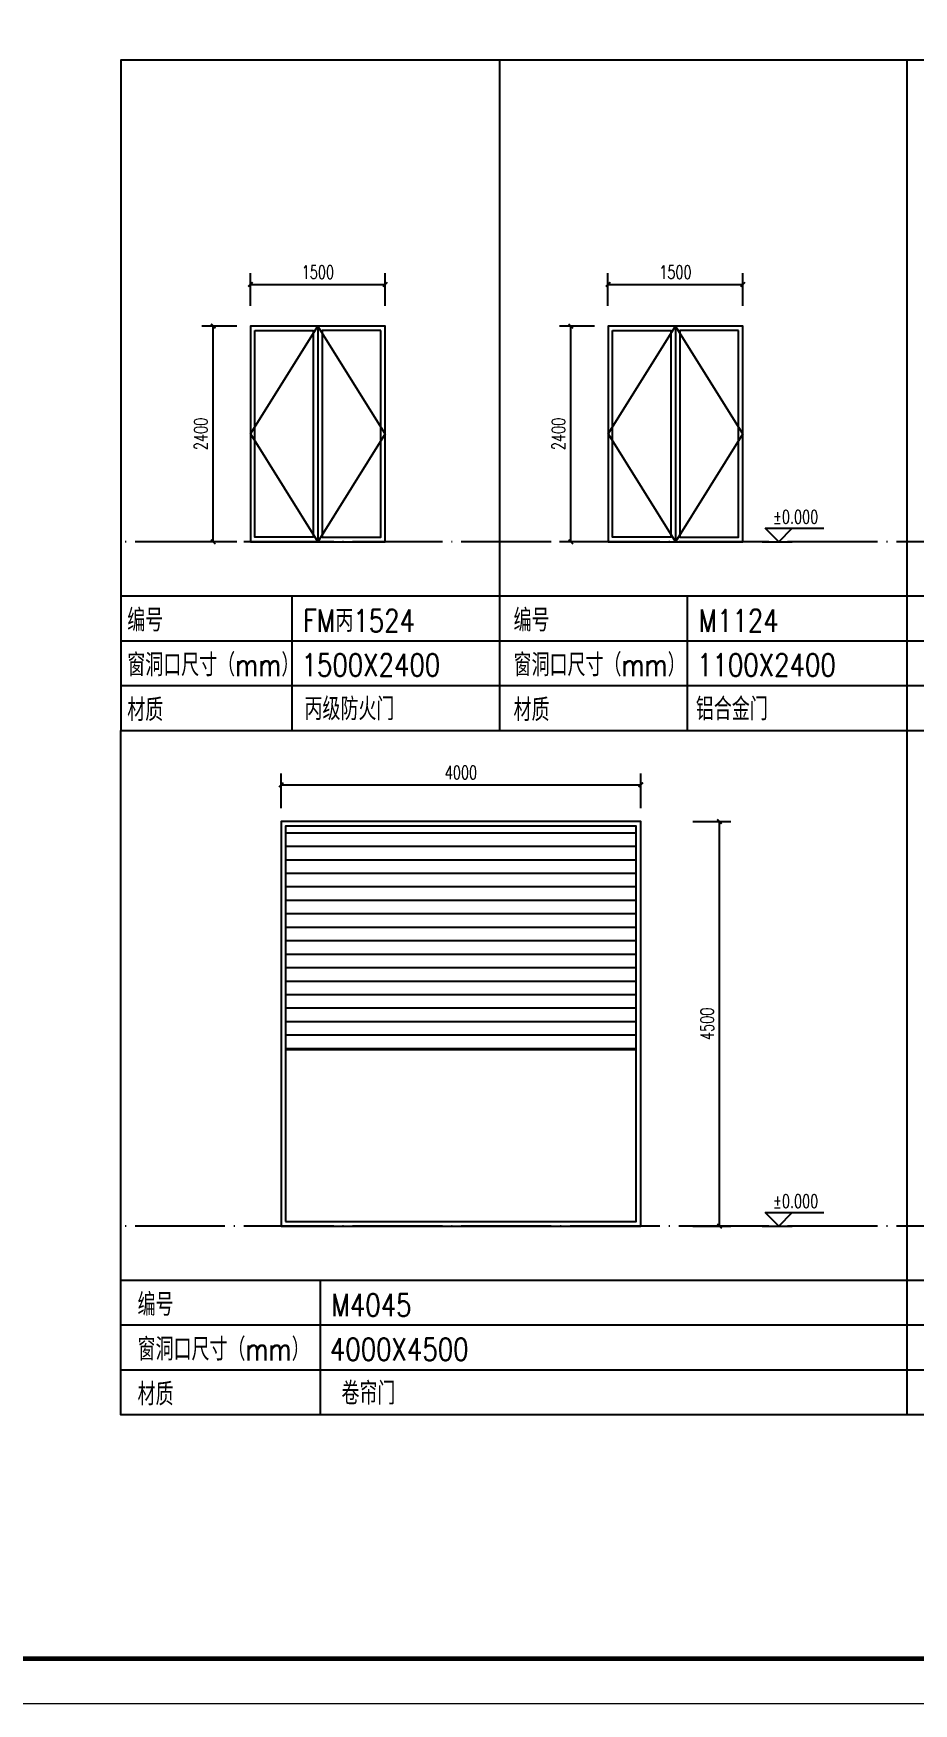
# Model space of a CAD drawing. Extents: x -275060 to -14507, y -783073 to -270523.
# Drawn here: x -180512 to -170720, y -783073 to -764491 of the extents above; entities that cross this region are included whole.
import ezdxf
from ezdxf.enums import TextEntityAlignment as Align

# ---------------------------------------------------------------- set-up
doc = ezdxf.new("R2010")
doc.units = 0
doc.header["$LTSCALE"] = 1000
doc.header["$MEASUREMENT"] = 0
doc.linetypes.add('DOTE', pattern=[2.42, 2, -0.2, 0.02, -0.2])
doc.layers.get('Defpoints').update_dxf_attribs({"color": 252})
for name, color, linetype in [('A-Dim1(尺寸标注)', 1, 'Continuous'), ('A-Elv(建筑标高)', 3, 'Continuous'), ('A-Hz(图名)', 7, 'Continuous'), ('C-sheet(通用-图框)', 11, 'Continuous'), ('DOTE', 1, 'Continuous'), ('PUB_HATCH', 8, 'Continuous'), ('WINDOW', 4, 'Continuous'), ('看线', 252, 'Continuous')]:
    doc.layers.add(name, color=color, linetype=linetype)
doc.layers.add('TK', color=252, linetype='Continuous', lineweight=13)
doc.styles.add('_TCH_DIM', font='SIMPLEX', dxfattribs={"bigfont": 'GBCBIG'})
doc.styles.add('_TCH_DIM_T3', font='SIMPLEX', dxfattribs={"width": 0.705882, "bigfont": 'GBCBIG'})
doc.styles.add('HZTXT', font='txt.shx', dxfattribs={"width": 0.8, "bigfont": 'hztxt.shx'})
doc.dimstyles.new('_TCH_ARCH&&50', dxfattribs={"dimtxt": 148.75, "dimasz": 50, "dimexe": 125, "dimexo": 150, "dimgap": 63.125, "dimtad": 1, "dimdec": 0, "dimzin": 0, "dimdsep": 46, "dimtxsty": '_TCH_DIM_T3', "dimblk": 'ARCHTICK', "dimcen": 0.09, "dimclrt": 7, "dimazin": 2, "dimtfac": 1, "dimtdec": 0, "dimtix": 1, "dimtmove": 2, "dimatfit": 3, "dimfxl": 0, "dimtolj": 1, "dimtzin": 0, "dimarcsym": 0})

# ---------------------------------------------------------------- blocks, each defined once
blk = doc.blocks.new('A1')
at = {"layer": 'TK'}
for p, q in [((-81600, 1000), (-1000, 1000)), ((-84100, 0), (0, 0))]:
    blk.add_line(p, q, dxfattribs=at)
at = {"layer": 'TK', "const_width": 100}
blk.add_lwpolyline([(-81600, 58400), (-1000, 58400), (-1000, 1000), (-81600, 1000)], close=True, dxfattribs=at)
blk = doc.blocks.new('_ArchTick')
at = {"color": 0, "linetype": 'ByBlock', "const_width": 0.4}
blk.add_lwpolyline([(-0.5, -0.5), (0.5, 0.5)], dxfattribs=at)
blk = doc.blocks.new('*D444')
at = {"layer": 'A-Dim1(尺寸标注)', "color": 0, "lineweight": -2, "transparency": 16777216}
for p, q in [((-174120, -767522), (-174120, -767159)), ((-172620, -767522), (-172620, -767159)), ((-174120, -767284), (-172620, -767284))]:
    blk.add_line(p, q, dxfattribs=at)
at = {"layer": 'Defpoints', "color": 0, "transparency": 16777216}
for p in [(-172620, -767284), (-174120, -767672), (-172620, -767672)]:
    blk.add_point(p, dxfattribs=at)
at = {"layer": 'A-Dim1(尺寸标注)', "color": 0, "lineweight": -2, "transparency": 16777216, "xscale": 50, "yscale": 50, "zscale": 50, "rotation": 180}
blk.add_blockref('_ArchTick', (-174120, -767284), dxfattribs=at)
at = {"layer": 'A-Dim1(尺寸标注)', "color": 0, "lineweight": -2, "transparency": 16777216, "xscale": 50, "yscale": 50, "zscale": 50}
blk.add_blockref('_ArchTick', (-172620, -767284), dxfattribs=at)
at = {"layer": 'A-Dim1(尺寸标注)', "color": 7, "transparency": 16777216, "insert": (-173370, -767147), "char_height": 148.8, "attachment_point": 5, "style": '_TCH_DIM_T3'}
blk.add_mtext('\\A1;1500', dxfattribs=at)
blk = doc.blocks.new('*D445')
at = {"layer": 'A-Dim1(尺寸标注)', "color": 0, "lineweight": -2, "transparency": 16777216}
for p, q in [((-174270, -767747), (-174659, -767747)), ((-174534, -770147), (-174534, -767747)), ((-174270, -770147), (-174659, -770147))]:
    blk.add_line(p, q, dxfattribs=at)
at = {"layer": 'Defpoints', "color": 0, "transparency": 16777216}
for p in [(-174534, -767747), (-174120, -767747), (-174120, -770147)]:
    blk.add_point(p, dxfattribs=at)
at = {"layer": 'A-Dim1(尺寸标注)', "color": 0, "lineweight": -2, "transparency": 16777216, "xscale": 50, "yscale": 50, "zscale": 50}
for p, rotation in [((-174534, -767747), 90), ((-174534, -770147), 270)]:
    blk.add_blockref('_ArchTick', p, dxfattribs=dict(at, rotation=rotation))
at = {"layer": 'A-Dim1(尺寸标注)', "color": 7, "transparency": 16777216, "insert": (-174671, -768947), "char_height": 148.8, "attachment_point": 5, "rotation": 90, "style": '_TCH_DIM_T3'}
blk.add_mtext('\\A1;2400', dxfattribs=at)
blk = doc.blocks.new('*D446')
at = {"layer": 'A-Dim1(尺寸标注)', "color": 0, "lineweight": -2, "transparency": 16777216}
for p, q in [((-178098, -767522), (-178098, -767159)), ((-176598, -767522), (-176598, -767159)), ((-178098, -767284), (-176598, -767284))]:
    blk.add_line(p, q, dxfattribs=at)
at = {"layer": 'Defpoints', "color": 0, "transparency": 16777216}
for p in [(-176598, -767284), (-178098, -767672), (-176598, -767672)]:
    blk.add_point(p, dxfattribs=at)
at = {"layer": 'A-Dim1(尺寸标注)', "color": 0, "lineweight": -2, "transparency": 16777216, "xscale": 50, "yscale": 50, "zscale": 50, "rotation": 180}
blk.add_blockref('_ArchTick', (-178098, -767284), dxfattribs=at)
at = {"layer": 'A-Dim1(尺寸标注)', "color": 0, "lineweight": -2, "transparency": 16777216, "xscale": 50, "yscale": 50, "zscale": 50}
blk.add_blockref('_ArchTick', (-176598, -767284), dxfattribs=at)
at = {"layer": 'A-Dim1(尺寸标注)', "color": 7, "transparency": 16777216, "insert": (-177348, -767147), "char_height": 148.8, "attachment_point": 5, "style": '_TCH_DIM_T3'}
blk.add_mtext('\\A1;1500', dxfattribs=at)
blk = doc.blocks.new('*D447')
at = {"layer": 'A-Dim1(尺寸标注)', "color": 0, "lineweight": -2, "transparency": 16777216}
for p, q in [((-178248, -767747), (-178637, -767747)), ((-178512, -770147), (-178512, -767747)), ((-178248, -770147), (-178637, -770147))]:
    blk.add_line(p, q, dxfattribs=at)
at = {"layer": 'Defpoints', "color": 0, "transparency": 16777216}
for p in [(-178512, -767747), (-178098, -767747), (-178098, -770147)]:
    blk.add_point(p, dxfattribs=at)
at = {"layer": 'A-Dim1(尺寸标注)', "color": 0, "lineweight": -2, "transparency": 16777216, "xscale": 50, "yscale": 50, "zscale": 50}
for p, rotation in [((-178512, -767747), 90), ((-178512, -770147), 270)]:
    blk.add_blockref('_ArchTick', p, dxfattribs=dict(at, rotation=rotation))
at = {"layer": 'A-Dim1(尺寸标注)', "color": 7, "transparency": 16777216, "insert": (-178650, -768947), "char_height": 148.8, "attachment_point": 5, "rotation": 90, "style": '_TCH_DIM_T3'}
blk.add_mtext('\\A1;2400', dxfattribs=at)
blk = doc.blocks.new('*D459')
at = {"layer": 'A-Dim1(尺寸标注)', "color": 0, "lineweight": -2, "transparency": 16777216}
for p, q in [((-177756, -773110), (-177756, -772726)), ((-173756, -773110), (-173756, -772726)), ((-177756, -772851), (-173756, -772851))]:
    blk.add_line(p, q, dxfattribs=at)
at = {"layer": 'Defpoints', "color": 0, "transparency": 16777216}
for p in [(-173756, -772851), (-177756, -773260), (-173756, -773260)]:
    blk.add_point(p, dxfattribs=at)
at = {"layer": 'A-Dim1(尺寸标注)', "color": 0, "lineweight": -2, "transparency": 16777216, "xscale": 50, "yscale": 50, "zscale": 50, "rotation": 180}
blk.add_blockref('_ArchTick', (-177756, -772851), dxfattribs=at)
at = {"layer": 'A-Dim1(尺寸标注)', "color": 0, "lineweight": -2, "transparency": 16777216, "xscale": 50, "yscale": 50, "zscale": 50}
blk.add_blockref('_ArchTick', (-173756, -772851), dxfattribs=at)
at = {"layer": 'A-Dim1(尺寸标注)', "color": 7, "transparency": 16777216, "insert": (-175756, -772714), "char_height": 148.8, "attachment_point": 5, "style": '_TCH_DIM_T3'}
blk.add_mtext('\\A1;4000', dxfattribs=at)
blk = doc.blocks.new('*D460')
at = {"layer": 'A-Dim1(尺寸标注)', "color": 0, "lineweight": -2, "transparency": 16777216}
for p, q in [((-173176, -773260), (-172755, -773260)), ((-172880, -777760), (-172880, -773260)), ((-173176, -777760), (-172755, -777760))]:
    blk.add_line(p, q, dxfattribs=at)
at = {"layer": 'Defpoints', "color": 0, "transparency": 16777216}
for p in [(-173326, -773260), (-172880, -773260), (-173326, -777760)]:
    blk.add_point(p, dxfattribs=at)
at = {"layer": 'A-Dim1(尺寸标注)', "color": 0, "lineweight": -2, "transparency": 16777216, "xscale": 50, "yscale": 50, "zscale": 50}
for p, rotation in [((-172880, -773260), 90), ((-172880, -777760), 270)]:
    blk.add_blockref('_ArchTick', p, dxfattribs=dict(at, rotation=rotation))
at = {"layer": 'A-Dim1(尺寸标注)', "color": 7, "transparency": 16777216, "insert": (-173017, -775510), "char_height": 148.8, "attachment_point": 5, "rotation": 90, "style": '_TCH_DIM_T3'}
blk.add_mtext('\\A1;4500', dxfattribs=at)

msp = doc.modelspace()

# ---------------------------------------------------------------- hatches: boundary and pattern name
at = {"layer": 'PUB_HATCH'}
h = msp.add_hatch(dxfattribs=at)
h.set_pattern_fill('_USER', color=256, scale=150, style=0, pattern_type=0)
h.set_pattern_definition([(0, (-640007.4, -394033.64), (0, 150), [])])
h.paths.add_polyline_path([(-177705.9, -775800.7), (-173805.9, -775800.7), (-173805.9, -773310.5), (-177705.9, -773310.5)])

# ---------------------------------------------------------------- linework, layer by layer
at = {"layer": 'A-Elv(建筑标高)'}
for p, q in [((-172219.8, -770147), (-172369.8, -769997)), ((-172369.8, -769997), (-171719.6, -769997)), ((-172219.8, -770147), (-172069.8, -769997)), ((-172405.7, -770147), (-172069.8, -770147)), ((-172219.8, -777760.5), (-172369.8, -777610.5)), ((-172369.8, -777610.5), (-171719.6, -777610.5)), ((-172219.8, -777760.5), (-172069.8, -777610.5)), ((-172405.7, -777760.5), (-172069.8, -777760.5))]:
    msp.add_line(p, q, dxfattribs=at)
at = {"layer": 'C-sheet(通用-图框)'}
for p, q in [((-175323.3, -772247), (-175323.3, -764787.8)), ((-170790.7, -772247), (-170790.7, -764787.8)), ((-179537.8, -770747), (-157811.6, -770747)), ((-177637.8, -770747), (-177637.8, -772247)), ((-173237.5, -770747), (-173237.5, -772247)), ((-179537.8, -771247), (-157811.6, -771247)), ((-179537.8, -771747), (-157811.6, -771747)), ((-170790.7, -779860.5), (-170790.7, -772247)), ((-179537.8, -778360.5), (-157811.6, -778360.5)), ((-177322.2, -778360.5), (-177322.2, -779860.5)), ((-179537.8, -778860.5), (-157811.6, -778860.5)), ((-179537.8, -779360.5), (-157811.6, -779360.5))]:
    msp.add_line(p, q, dxfattribs=at)
for points in [[(-157811.6, -772247), (-157811.6, -764787.8), (-179537.8, -764787.8), (-179537.8, -772247), (-157811.6, -772247)], [(-157811.6, -772247), (-157811.6, -779860.5), (-179537.8, -779860.5), (-179537.8, -772247), (-157811.6, -772247)]]:
    msp.add_lwpolyline(points, dxfattribs=at)
at = {"layer": 'DOTE', "color": 1, "linetype": 'DOTE', "ltscale": 0.5}
for p, q in [((-157811.6, -770147), (-179537.8, -770147)), ((-157811.6, -777760.5), (-179537.8, -777760.5))]:
    msp.add_line(p, q, dxfattribs=at)
at = {"layer": 'WINDOW'}
for p, q in [((-177348.1, -767747), (-177348.1, -770147)), ((-173369.5, -767747), (-173369.5, -770147)), ((-173805.9, -775800.7), (-177705.9, -775800.7))]:
    msp.add_line(p, q, dxfattribs=at)
for points in [[(-178098.1, -770147), (-176598.1, -770147), (-176598.1, -767747), (-178098.1, -767747)], [(-178048.1, -767797), (-177398.1, -767797), (-177398.1, -770097), (-178048.1, -770097)], [(-176648.1, -767797), (-177298.1, -767797), (-177298.1, -770097), (-176648.1, -770097)], [(-174119.5, -770147), (-172619.5, -770147), (-172619.5, -767747), (-174119.5, -767747)], [(-174069.5, -767797), (-173419.5, -767797), (-173419.5, -770097), (-174069.5, -770097)], [(-172669.5, -767797), (-173319.5, -767797), (-173319.5, -770097), (-172669.5, -770097)], [(-177755.9, -777760.5), (-173755.9, -777760.5), (-173755.9, -773260.5), (-177755.9, -773260.5)], [(-177705.9, -777710.5), (-173805.9, -777710.5), (-173805.9, -773310.5), (-177705.9, -773310.5)]]:
    msp.add_lwpolyline(points, close=True, dxfattribs=at)
at = {"layer": '看线'}
for p, q in [((-178098.1, -768947), (-177348.1, -767747)), ((-176598.1, -768947), (-177348.1, -767747)), ((-174119.5, -768947), (-173369.5, -767747)), ((-172619.5, -768947), (-173369.5, -767747)), ((-178098.1, -768947), (-177348.1, -770147)), ((-176598.1, -768947), (-177348.1, -770147)), ((-174119.5, -768947), (-173369.5, -770147)), ((-172619.5, -768947), (-173369.5, -770147))]:
    msp.add_line(p, q, dxfattribs=at)

# ---------------------------------------------------------------- block references
at = {"layer": 'TK', "xscale": 0.5, "yscale": 0.5, "zscale": 0.5}
msp.add_blockref('A1', (-150807.2, -783072.7), dxfattribs=at)

# ---------------------------------------------------------------- texts
at = {"layer": 'A-Elv(建筑标高)', "color": 7, "style": '_TCH_DIM', "width": 0.705882}
for p in [(-172284.6, -769944.5), (-172284.6, -777558)]:
    msp.add_text('%%P0.000', height=148.75, dxfattribs=at).set_placement(p)
at = {"layer": 'A-Hz(图名)', "style": 'HZTXT', "width": 0.8}
for s, p in [('编号', (-179467.7, -771145.2)), ('FM丙1524', (-177512.5, -771150.4)), ('编号', (-175170.3, -771145.2)), ('M1124', (-173112.1, -771150.4)), ('窗洞口尺寸（mm）', (-179467.7, -771642)), ('1500X2400', (-177529.1, -771642)), ('窗洞口尺寸（mm）', (-175170.3, -771642)), ('1100X2400', (-173128.7, -771642)), ('材质', (-179467.7, -772141.9)), ('材质', (-175170.3, -772141.9)), ('编号', (-179353, -778758.6)), ('M4045', (-177196.8, -778763.8)), ('窗洞口尺寸（mm）', (-179353, -779255.4)), ('4000X4500', (-177213.4, -779255.4)), ('材质', (-179353, -779755.3))]:
    msp.add_text(s, height=250, dxfattribs=at).set_placement(p)
for s, p in [('丙级防火门', (-176996.5, -771993.6)), ('铝合金门', (-172742.3, -771993.6)), ('卷帘门', (-176784.8, -779607))]:
    msp.add_text(s, height=250, dxfattribs=at).set_placement(p, align=Align.MIDDLE)

# ---------------------------------------------------------------- dimensions: what is measured, and where the dimension line sits
at = {"layer": 'A-Dim1(尺寸标注)'}
for p1, p2, distance, picture, middle in [((-178098.1, -767672.1), (-176598.1, -767672.1), 387.9, '*D446', (-177348.1, -767146.7)), ((-174119.5, -767672.1), (-172619.5, -767672.1), 387.9, '*D444', (-173369.5, -767146.7)), ((-178098.1, -770147), (-178098.1, -767747), 414.2, '*D447', (-178649.8, -768947)), ((-174119.5, -770147), (-174119.5, -767747), 414.2, '*D445', (-174671.3, -768947)), ((-177755.9, -773260.5), (-173755.9, -773260.5), 409, '*D459', (-175755.9, -772713.9)), ((-173325.8, -777760.5), (-173325.8, -773260.5), -446.1, '*D460', (-173017.2, -775510.5))]:
    dim = msp.add_aligned_dim(p1=p1, p2=p2, distance=distance, dimstyle='_TCH_ARCH&&50', dxfattribs=at)
    dim.commit()
    dim.dimension.update_dxf_attribs({"geometry": picture, "text_midpoint": middle})

doc.saveas('drawing.dxf')
